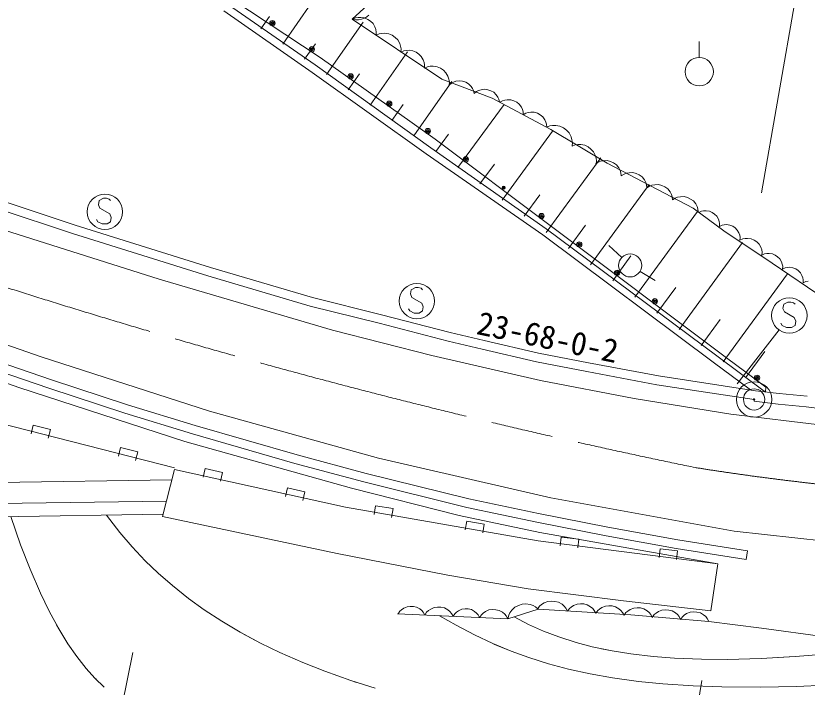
# Model space of a CAD drawing. Units: millimetres, scale not verified. Extents: x 40000 to 680000, y 20000 to 380000.
# Drawn here: x 240146 to 284848, y 258158 to 296078 of the extents above; entities that cross this region are included whole.
import ezdxf
from ezdxf.enums import TextEntityAlignment as Align

# ---------------------------------------------------------------- set-up
doc = ezdxf.new("R2010")
doc.units = ezdxf.units.MM
doc.header["$LTSCALE"] = 1000
doc.linetypes.add('CHAIN', pattern=[18.5, 12, -1.5, 3.5, -1.5])
for name, color, linetype, lineweight in [('M-BGD-EXST', 7, 'Continuous', 13), ('M-BGD-HTXT', 7, 'Continuous', 13), ('M-BMK', 2, 'CHAIN', 13), ('M-BMK-SRVR', 3, 'Continuous', 13), ('M-STR-HTXT', 7, 'Continuous', 13)]:
    doc.layers.add(name, color=color, linetype=linetype, lineweight=lineweight)
doc.styles.add('ＭＳ ゴシック', font='')
doc.styles.get('ＭＳ ゴシック').set_extended_font_data('MS Gothic')

msp = doc.modelspace()

# ---------------------------------------------------------------- linework, layer by layer
at = {"layer": 'M-BGD-EXST'}
for p, q in [((244860, 285650), (244820, 285410)), ((245100, 285770), (244860, 285650)), ((245260, 285770), (245100, 285770)), ((245420, 285730), (245260, 285770)), ((245500, 285650), (245420, 285730)), ((244820, 285410), (244900, 285210)), ((244900, 285210), (245460, 284890)), ((245460, 284890), (245540, 284690)), ((244780, 284450), (244700, 284570)), ((245020, 284330), (244780, 284450)), ((245300, 284330), (245020, 284330)), ((245500, 284450), (245300, 284330)), ((245540, 284690), (245500, 284450)), ((262722, 280728), (262482, 280608)), ((262882, 280728), (262722, 280728)), ((263042, 280688), (262882, 280728)), ((262482, 280608), (262442, 280368)), ((262442, 280368), (262522, 280168)), ((263122, 280608), (263042, 280688)), ((262522, 280168), (263082, 279848)), ((263082, 279848), (263162, 279648)), ((283760, 279912), (283520, 279792)), ((283920, 279912), (283760, 279912)), ((284080, 279872), (283920, 279912)), ((284160, 279792), (284080, 279872)), ((262402, 279408), (262322, 279528)), ((262642, 279288), (262402, 279408)), ((263122, 279408), (262922, 279288)), ((263162, 279648), (263122, 279408)), ((283520, 279792), (283480, 279552)), ((283480, 279552), (283560, 279352)), ((262922, 279288), (262642, 279288)), ((283560, 279352), (284120, 279032)), ((284120, 279032), (284200, 278832)), ((283440, 278592), (283360, 278712)), ((283680, 278472), (283440, 278592)), ((284160, 278592), (283960, 278472)), ((284200, 278832), (284160, 278592)), ((280899, 275293), (283274, 278342)), ((283960, 278472), (283680, 278472))]:
    msp.add_line(p, q, dxfattribs=at)
for centre in [(245180, 285010), (262802, 279968), (283840, 279152)]:
    msp.add_circle(centre, 1000, dxfattribs=at)
at = {"layer": 'M-BGD-HTXT'}
for p, q in [((257332, 293727), (252349, 297040)), ((260464, 297111), (259137, 295894)), ((252153, 296691), (257059, 293309)), ((255227, 294487), (256857, 296814)), ((251893, 296365), (256887, 292868)), ((253994, 295351), (254483, 296049)), ((259342, 295956), (259173, 295878)), ((259475, 295981), (259342, 295956)), ((259635, 295989), (259475, 295981)), ((259848, 295960), (259635, 295989)), ((259678, 295891), (259904, 295974)), ((260025, 295878), (259848, 295960)), ((259904, 295974), (260078, 296108)), ((257693, 292759), (259770, 295725)), ((259137, 295894), (264217, 292510)), ((259143, 295898), (259348, 295854)), ((259348, 295854), (259500, 295859)), ((259500, 295859), (259678, 295891)), ((260183, 295770), (260025, 295878)), ((260324, 295636), (260183, 295770)), ((260428, 295448), (260324, 295636)), ((260480, 295297), (260428, 295448)), ((260505, 295163), (260480, 295297)), ((260495, 294977), (260505, 295163)), ((260675, 295060), (260495, 294977)), ((260816, 295087), (260675, 295060)), ((260986, 295095), (260816, 295087)), ((261212, 295064), (260986, 295095)), ((261400, 294977), (261212, 295064)), ((261569, 294862), (261400, 294977)), ((261718, 294719), (261569, 294862)), ((261829, 294520), (261718, 294719)), ((278750, 293724), (278750, 294624)), ((256460, 293623), (257078, 294506)), ((261884, 294359), (261829, 294520)), ((261911, 294218), (261884, 294359)), ((261899, 294020), (261911, 294218)), ((263834, 289119), (257332, 293727)), ((260159, 291032), (262270, 294045)), ((262069, 294098), (261899, 294020)), ((262202, 294123), (262069, 294098)), ((262362, 294130), (262202, 294123)), ((262575, 294102), (262362, 294130)), ((262752, 294020), (262575, 294102)), ((262910, 293912), (262752, 294020)), ((263051, 293777), (262910, 293912)), ((263155, 293590), (263051, 293777)), ((257059, 293309), (263590, 288623)), ((263207, 293438), (263155, 293590)), ((263232, 293305), (263207, 293438)), ((263222, 293119), (263232, 293305)), ((256887, 292868), (263332, 288292)), ((258926, 291896), (259554, 292793)), ((263402, 293202), (263222, 293119)), ((263543, 293228), (263402, 293202)), ((263713, 293236), (263543, 293228)), ((263939, 293206), (263713, 293236)), ((264127, 293119), (263939, 293206)), ((264296, 293004), (264127, 293119)), ((264445, 292861), (264296, 293004)), ((264556, 292662), (264445, 292861)), ((262625, 289304), (264770, 292366)), ((267047, 291430), (264217, 292510)), ((264611, 292501), (264556, 292662)), ((264638, 292359), (264611, 292501)), ((264626, 292161), (264638, 292359)), ((265007, 292381), (264865, 292334)), ((265207, 292409), (265007, 292381)), ((265387, 292380), (265207, 292409)), ((265558, 292323), (265387, 292380)), ((264751, 292278), (264618, 292164)), ((264865, 292334), (264751, 292278)), ((265719, 292237), (265558, 292323)), ((265861, 292095), (265719, 292237)), ((265946, 291971), (265861, 292095)), ((266002, 291857), (265946, 291971)), ((266429, 291903), (266287, 291856)), ((266629, 291931), (266429, 291903)), ((266809, 291902), (266629, 291931)), ((266979, 291845), (266809, 291902)), ((266040, 291686), (266002, 291857)), ((266173, 291800), (266040, 291686)), ((266287, 291856), (266173, 291800)), ((267140, 291759), (266979, 291845)), ((267282, 291617), (267140, 291759)), ((267367, 291493), (267282, 291617)), ((267424, 291379), (267367, 291493)), ((261392, 290168), (262031, 291079)), ((265116, 287502), (267723, 291067)), ((270370, 289653), (267047, 291430)), ((267462, 291208), (267424, 291379)), ((267640, 291283), (267490, 291193)), ((267762, 291320), (267640, 291283)), ((267910, 291342), (267762, 291320)), ((268111, 291337), (267910, 291342)), ((268284, 291279), (268111, 291337)), ((268443, 291194), (268284, 291279)), ((268588, 291082), (268443, 291194)), ((268704, 290918), (268588, 291082)), ((268767, 290782), (268704, 290918)), ((268804, 290660), (268767, 290782)), ((268813, 290486), (268804, 290660)), ((268963, 290575), (268813, 290486)), ((269085, 290612), (268963, 290575)), ((269233, 290635), (269085, 290612)), ((269434, 290630), (269233, 290635)), ((269607, 290571), (269434, 290630)), ((269766, 290486), (269607, 290571)), ((269910, 290375), (269766, 290486)), ((270027, 290211), (269910, 290375)), ((270090, 290075), (270027, 290211)), ((270127, 289953), (270090, 290075)), ((270315, 289869), (270121, 289789)), ((270136, 289778), (270127, 289953)), ((270466, 289891), (270315, 289869)), ((270646, 289891), (270466, 289891)), ((270884, 289849), (270646, 289891)), ((271079, 289749), (270884, 289849)), ((271252, 289620), (271079, 289749)), ((263867, 288416), (264584, 289397)), ((267614, 285675), (270456, 289561)), ((273542, 287764), (270370, 289653)), ((271404, 289462), (271252, 289620)), ((271512, 289246), (271404, 289462)), ((271563, 289073), (271512, 289246)), ((270257, 284296), (263834, 289119)), ((271585, 288922), (271563, 289073)), ((271564, 288713), (271585, 288922)), ((271748, 288789), (271564, 288713)), ((271890, 288810), (271748, 288789)), ((272060, 288810), (271890, 288810)), ((272285, 288770), (272060, 288810)), ((272469, 288675), (272285, 288770)), ((263590, 288623), (270103, 284038)), ((272632, 288553), (272469, 288675)), ((272776, 288404), (272632, 288553)), ((272878, 288200), (272776, 288404)), ((269923, 283707), (263332, 288292)), ((270113, 283848), (273189, 288056)), ((272926, 288037), (272878, 288200)), ((272947, 287895), (272926, 288037)), ((272927, 287697), (272947, 287895)), ((273336, 287895), (273179, 287862)), ((273551, 287900), (273336, 287895)), ((273738, 287848), (273551, 287900)), ((266365, 286589), (267182, 287706)), ((273052, 287816), (272897, 287712)), ((273179, 287862), (273052, 287816)), ((273542, 287764), (278403, 285215)), ((273912, 287767), (273738, 287848)), ((274072, 287656), (273912, 287767)), ((274205, 287488), (274072, 287656)), ((274281, 287347), (274205, 287488)), ((274327, 287219), (274281, 287347)), ((274346, 287033), (274327, 287219)), ((274501, 287138), (274346, 287033)), ((274628, 287184), (274501, 287138)), ((274785, 287217), (274628, 287184)), ((275000, 287222), (274785, 287217)), ((275187, 287170), (275000, 287222)), ((275361, 287088), (275187, 287170)), ((275521, 286978), (275361, 287088)), ((272611, 282021), (275923, 286550)), ((275655, 286810), (275521, 286978)), ((275730, 286668), (275655, 286810)), ((275776, 286541), (275730, 286668)), ((275795, 286355), (275776, 286541)), ((276234, 286538), (276078, 286506)), ((276449, 286544), (276234, 286538)), ((276636, 286491), (276449, 286544)), ((237810, 286153), (243500, 284253)), ((275950, 286459), (275795, 286355)), ((276078, 286506), (275950, 286459)), ((276810, 286410), (276636, 286491)), ((276970, 286300), (276810, 286410)), ((277104, 286131), (276970, 286300)), ((277179, 285990), (277104, 286131)), ((237648, 285680), (243346, 283777)), ((268864, 284762), (269751, 285976)), ((277225, 285862), (277179, 285990)), ((277244, 285677), (277225, 285862)), ((277399, 285781), (277244, 285677)), ((277527, 285827), (277399, 285781)), ((277683, 285860), (277527, 285827)), ((277898, 285865), (277683, 285860)), ((278085, 285813), (277898, 285865)), ((278259, 285732), (278085, 285813)), ((278420, 285621), (278259, 285732)), ((278403, 285215), (280136, 283926)), ((278553, 285453), (278420, 285621)), ((278628, 285312), (278553, 285453)), ((278674, 285184), (278628, 285312)), ((275110, 280194), (278650, 285035)), ((278693, 284998), (278674, 285184)), ((278882, 285040), (278734, 284971)), ((278998, 285063), (278882, 285040)), ((279138, 285070), (278998, 285063)), ((279324, 285045), (279138, 285070)), ((279479, 284974), (279324, 285045)), ((279618, 284880), (279479, 284974)), ((279742, 284763), (279618, 284880)), ((279834, 284599), (279742, 284763)), ((279880, 284467), (279834, 284599)), ((279902, 284350), (279880, 284467)), ((279893, 284187), (279902, 284350)), ((248245, 281211), (238794, 284186)), ((243500, 284253), (251140, 281871)), ((279736, 276874), (270103, 284038)), ((280282, 276766), (270257, 284296)), ((271362, 282935), (272320, 284245)), ((280041, 284256), (279893, 284187)), ((280158, 284278), (280041, 284256)), ((280136, 283926), (282875, 282112)), ((280298, 284285), (280158, 284278)), ((280484, 284261), (280298, 284285)), ((280639, 284190), (280484, 284261)), ((280778, 284096), (280639, 284190)), ((280901, 283978), (280778, 284096)), ((280994, 283815), (280901, 283978)), ((243346, 283777), (250994, 281392)), ((279538, 276507), (269923, 283707)), ((281039, 283682), (280994, 283815)), ((281062, 283566), (281039, 283682)), ((281053, 283403), (281062, 283566)), ((281212, 283477), (281053, 283403)), ((281336, 283501), (281212, 283477)), ((281486, 283508), (281336, 283501)), ((281686, 283482), (281486, 283508)), ((281852, 283406), (281686, 283482)), ((282001, 283305), (281852, 283406)), ((274373, 282422), (273640, 283102)), ((277608, 278367), (281191, 283266)), ((282133, 283179), (282001, 283305)), ((282232, 283004), (282133, 283179)), ((282281, 282862), (282232, 283004)), ((273861, 281108), (274889, 282515)), ((282305, 282737), (282281, 282862)), ((282295, 282562), (282305, 282737)), ((282443, 282631), (282295, 282562)), ((282560, 282654), (282443, 282631)), ((282700, 282661), (282560, 282654)), ((282886, 282636), (282700, 282661)), ((283041, 282565), (282886, 282636)), ((283180, 282471), (283041, 282565)), ((282875, 282112), (290112, 277185)), ((283304, 282354), (283180, 282471)), ((283396, 282190), (283304, 282354)), ((283441, 282058), (283396, 282190)), ((251140, 281871), (256896, 280167)), ((275405, 281642), (276259, 281123)), ((283464, 281941), (283441, 282058)), ((283455, 281778), (283464, 281941)), ((283603, 281847), (283455, 281778)), ((283720, 281870), (283603, 281847)), ((283860, 281876), (283720, 281870)), ((284046, 281852), (283860, 281876)), ((284201, 281781), (284046, 281852)), ((284340, 281687), (284201, 281781)), ((284463, 281570), (284340, 281687)), ((258042, 278332), (248245, 281211)), ((250994, 281392), (256765, 279684)), ((280107, 276540), (283732, 281497)), ((284555, 281406), (284463, 281570)), ((284601, 281273), (284555, 281406)), ((284624, 281157), (284601, 281273)), ((276359, 279281), (277427, 280742)), ((284615, 280994), (284624, 281157)), ((284773, 281068), (284615, 280994)), ((284898, 281092), (284773, 281068)), ((232178, 280052), (241584, 276819)), ((256896, 280167), (260798, 279196)), ((240311, 275091), (226863, 279801)), ((256765, 279684), (260676, 278712)), ((260798, 279196), (264680, 278194)), ((260676, 278712), (264561, 277708)), ((278858, 277454), (279939, 278932)), ((263645, 276896), (258042, 278332)), ((264680, 278194), (266607, 277746)), ((264561, 277708), (266492, 277259)), ((266607, 277746), (269669, 277015)), ((242161, 275517), (236948, 277297)), ((266492, 277259), (269564, 276526)), ((242003, 275043), (236785, 276824)), ((241584, 276819), (251094, 273756)), ((269775, 275478), (263645, 276896)), ((269669, 277015), (272502, 276477)), ((282485, 274814), (279736, 276874)), ((281376, 275951), (280282, 276766)), ((281356, 275627), (282450, 277123)), ((269564, 276526), (272410, 275986)), ((272502, 276477), (276444, 275736)), ((281653, 274945), (279538, 276507)), ((272410, 275986), (276360, 275243)), ((282521, 275099), (281376, 275951)), ((246452, 274113), (242161, 275517)), ((275069, 274455), (269775, 275478)), ((276444, 275736), (281924, 274904)), ((249692, 272041), (240311, 275091)), ((246301, 273637), (242003, 275043)), ((276360, 275243), (281849, 274410)), ((282521, 275099), (282488, 274836)), ((283270, 274743), (281924, 274904)), ((284855, 274591), (283270, 274743)), ((250277, 272946), (246452, 274113)), ((280542, 273571), (275069, 274455)), ((281853, 274308), (281849, 274410)), ((283206, 274146), (281853, 274308)), ((284790, 273994), (283206, 274146)), ((250134, 272466), (246301, 273637)), ((251094, 273756), (260627, 271098)), ((287243, 272777), (280542, 273571)), ((287216, 273698), (284790, 273994)), ((249107, 270555), (239153, 273086)), ((241135, 272957), (241011, 272473)), ((242104, 272710), (241135, 272957)), ((241980, 272225), (242104, 272710)), ((256037, 271281), (250277, 272946)), ((255903, 270799), (250134, 272466)), ((259101, 269404), (249692, 272041)), ((246063, 271698), (245939, 271213)), ((247032, 271450), (246063, 271698)), ((246908, 270966), (247032, 271450)), ((259928, 270235), (256037, 271281)), ((260627, 271098), (270370, 268857)), ((248431, 267791), (249109, 270448)), ((258761, 268332), (249109, 270448)), ((250843, 270514), (250728, 270027)), ((251816, 270285), (250843, 270514)), ((259803, 269751), (255903, 270799)), ((251701, 269798), (251816, 270285)), ((265744, 268800), (259928, 270235)), ((229691, 269582), (248963, 269877)), ((265632, 268313), (259803, 269751)), ((255497, 269419), (255382, 268932)), ((256470, 269190), (255497, 269419)), ((256356, 268703), (256470, 269190)), ((265190, 267862), (259101, 269404)), ((230312, 268391), (248656, 268672)), ((269675, 267968), (265744, 268800)), ((270370, 268857), (280725, 266961)), ((269651, 266428), (258761, 268332)), ((260470, 268409), (260386, 267916)), ((261456, 268241), (260470, 268409)), ((261372, 267748), (261456, 268241)), ((269575, 267478), (265632, 268313)), ((230695, 267657), (248466, 267929)), ((240417, 266200), (239862, 267797)), ((246025, 266895), (245260, 267880)), ((258301, 265711), (248431, 267791)), ((269738, 266891), (265190, 267862)), ((273589, 267194), (269675, 267968)), ((265617, 267533), (265533, 267040)), ((266603, 267365), (265617, 267533)), ((266519, 266872), (266603, 267365)), ((273492, 266703), (269575, 267478)), ((246720, 266081), (246025, 266895)), ((279804, 265133), (269738, 266891)), ((277538, 266477), (273589, 267194)), ((280725, 266961), (287098, 266259)), ((279804, 265133), (269651, 266428)), ((270954, 266635), (270895, 266138)), ((271947, 266518), (270954, 266635)), ((271888, 266021), (271947, 266518)), ((277455, 265984), (273499, 266702)), ((281485, 265862), (277538, 266477)), ((240958, 264816), (240417, 266200)), ((247452, 265303), (246720, 266081)), ((276539, 265978), (276480, 265481)), ((277532, 265861), (276539, 265978)), ((281408, 265368), (277455, 265984)), ((264556, 264492), (258301, 265711)), ((277473, 265364), (277532, 265861)), ((281485, 265862), (281408, 265368)), ((248181, 264601), (247452, 265303)), ((279410, 262467), (279804, 265133)), ((241542, 263467), (240958, 264816)), ((248988, 263894), (248181, 264601)), ((269090, 263708), (264556, 264492)), ((249909, 263165), (248988, 263894)), ((242036, 262443), (241542, 263467)), ((274463, 263027), (269090, 263708)), ((250789, 262533), (249909, 263165)), ((268957, 262871), (268740, 262841)), ((269196, 262832), (268957, 262871)), ((269982, 262914), (269839, 262822)), ((270193, 263001), (269982, 262914)), ((270399, 263020), (270193, 263001)), ((270602, 263006), (270399, 263020)), ((270803, 262957), (270602, 263006)), ((271000, 262841), (270803, 262957)), ((271855, 262854), (271656, 262772)), ((272049, 262872), (271855, 262854)), ((272240, 262859), (272049, 262872)), ((272429, 262813), (272240, 262859)), ((279410, 262467), (274463, 263027)), ((242568, 261462), (242036, 262443)), ((251784, 261882), (250789, 262533)), ((261843, 262445), (261747, 262299)), ((261937, 262531), (261843, 262445)), ((262061, 262615), (261937, 262531)), ((262245, 262697), (262061, 262615)), ((262426, 262719), (262245, 262697)), ((262606, 262711), (262426, 262719)), ((262784, 262673), (262606, 262711)), ((262960, 262575), (262784, 262673)), ((263076, 262480), (262960, 262575)), ((263162, 262386), (263076, 262480)), ((263449, 262480), (263348, 262388)), ((263581, 262570), (263449, 262480)), ((263777, 262657), (263581, 262570)), ((263970, 262681), (263777, 262657)), ((264162, 262672), (263970, 262681)), ((264352, 262632), (264162, 262672)), ((264540, 262528), (264352, 262632)), ((264663, 262426), (264540, 262528)), ((264755, 262326), (264663, 262426)), ((265158, 262478), (265034, 262394)), ((265342, 262560), (265158, 262478)), ((265523, 262582), (265342, 262560)), ((265703, 262574), (265523, 262582)), ((265881, 262536), (265703, 262574)), ((266057, 262438), (265881, 262536)), ((266173, 262343), (266057, 262438)), ((266678, 262433), (266546, 262343)), ((266874, 262520), (266678, 262433)), ((267067, 262544), (266874, 262520)), ((267259, 262535), (267067, 262544)), ((267449, 262495), (267259, 262535)), ((267637, 262391), (267449, 262495)), ((269657, 262562), (267941, 262025)), ((268165, 262510), (268060, 262364)), ((268339, 262677), (268165, 262510)), ((268534, 262776), (268339, 262677)), ((268740, 262841), (268534, 262776)), ((269365, 262772), (269196, 262832)), ((269501, 262701), (269365, 262772)), ((269657, 262562), (269501, 262701)), ((269730, 262727), (269616, 262565)), ((274884, 262243), (269657, 262562)), ((269839, 262822), (269730, 262727)), ((271128, 262730), (271000, 262841)), ((271223, 262621), (271128, 262730)), ((271312, 262444), (271223, 262621)), ((271419, 262596), (271312, 262444)), ((271522, 262685), (271419, 262596)), ((271656, 262772), (271522, 262685)), ((272614, 262704), (272429, 262813)), ((272735, 262599), (272614, 262704)), ((272824, 262496), (272735, 262599)), ((272908, 262330), (272824, 262496)), ((273015, 262482), (272908, 262330)), ((273118, 262571), (273015, 262482)), ((273252, 262658), (273118, 262571)), ((273451, 262740), (273252, 262658)), ((273644, 262758), (273451, 262740)), ((273836, 262745), (273644, 262758)), ((274025, 262699), (273836, 262745)), ((274210, 262590), (274025, 262699)), ((274331, 262485), (274210, 262590)), ((274420, 262382), (274331, 262485)), ((274714, 262457), (274611, 262368)), ((274848, 262544), (274714, 262457)), ((275047, 262626), (274848, 262544)), ((275240, 262644), (275047, 262626)), ((275432, 262631), (275240, 262644)), ((275621, 262585), (275432, 262631)), ((275806, 262476), (275621, 262585)), ((275927, 262371), (275806, 262476)), ((276444, 262430), (276310, 262343)), ((276643, 262512), (276444, 262430)), ((276836, 262530), (276643, 262512)), ((277028, 262517), (276836, 262530)), ((277217, 262471), (277028, 262517)), ((277402, 262362), (277217, 262471)), ((278238, 262398), (278040, 262316)), ((278432, 262416), (278238, 262398)), ((278624, 262403), (278432, 262416)), ((278813, 262357), (278624, 262403)), ((267941, 262025), (261701, 262301)), ((263245, 262232), (263162, 262386)), ((263348, 262388), (263245, 262232)), ((265016, 261654), (264088, 262195)), ((264844, 262162), (264755, 262326)), ((264940, 262308), (264844, 262162)), ((265034, 262394), (264940, 262308)), ((266259, 262249), (266173, 262343)), ((266342, 262095), (266259, 262249)), ((266445, 262251), (266342, 262095)), ((266546, 262343), (266445, 262251)), ((267760, 262289), (267637, 262391)), ((267852, 262189), (267760, 262289)), ((267941, 262025), (267852, 262189)), ((267989, 262228), (267939, 262024)), ((268060, 262364), (267989, 262228)), ((269115, 261704), (268293, 262135)), ((274504, 262216), (274420, 262382)), ((274611, 262368), (274504, 262216)), ((279292, 261874), (274884, 262243)), ((276016, 262268), (275927, 262371)), ((276100, 262102), (276016, 262268)), ((276207, 262254), (276100, 262102)), ((276310, 262343), (276207, 262254)), ((277523, 262257), (277402, 262362)), ((277612, 262154), (277523, 262257)), ((277696, 261988), (277612, 262154)), ((277803, 262140), (277696, 261988)), ((277906, 262229), (277803, 262140)), ((278040, 262316), (277906, 262229)), ((278998, 262248), (278813, 262357)), ((279119, 262143), (278998, 262248)), ((279207, 262040), (279119, 262143)), ((279292, 261874), (279207, 262040)), ((242568, 261462), (242453, 261673)), ((252814, 261271), (251784, 261882)), ((266048, 261111), (265016, 261654)), ((269952, 261326), (269115, 261704)), ((282262, 261489), (279292, 261874)), ((243086, 260614), (242568, 261462)), ((243086, 260614), (242568, 261462)), ((253965, 260653), (252814, 261271)), ((253965, 260653), (252917, 261216)), ((267099, 260616), (266048, 261111)), ((270815, 260995), (269952, 261326)), ((289801, 260473), (282262, 261489)), ((243584, 259894), (243086, 260614)), ((243584, 259894), (243086, 260614)), ((255058, 260120), (253965, 260653)), ((255058, 260120), (253965, 260653)), ((268130, 260188), (267099, 260616)), ((271791, 260682), (270815, 260995)), ((272703, 260442), (271791, 260682)), ((268130, 260188), (267151, 260595)), ((269128, 259826), (268130, 260188)), ((269128, 259826), (268130, 260188)), ((273825, 260205), (272703, 260442)), ((273825, 260205), (273238, 260329)), ((274878, 260035), (273825, 260205)), ((289723, 260338), (284173, 259884)), ((244114, 259221), (243584, 259894)), ((244114, 259221), (243584, 259894)), ((256364, 259545), (255058, 260120)), ((256364, 259545), (255058, 260120)), ((270234, 259481), (269128, 259826)), ((270234, 259481), (269128, 259826)), ((276152, 259885), (274878, 260035)), ((277352, 259794), (276152, 259885)), ((277352, 259794), (276152, 259885)), ((278883, 259735), (277352, 259794)), ((280339, 259729), (278883, 259735)), ((282241, 259780), (280339, 259729)), ((284173, 259884), (282241, 259780)), ((283839, 259866), (282241, 259780)), ((257605, 259053), (256364, 259545)), ((257605, 259053), (256364, 259545)), ((271357, 259183), (270234, 259481)), ((271357, 259183), (270234, 259481)), ((244615, 258664), (244114, 259221)), ((244615, 258664), (244114, 259221)), ((259065, 258534), (257605, 259053)), ((259065, 258534), (257605, 259053)), ((272593, 258912), (271357, 259183)), ((272593, 258912), (271357, 259183)), ((273847, 258689), (272593, 258912)), ((273847, 258689), (272593, 258912)), ((244678, 258603), (244615, 258664)), ((245145, 258152), (244615, 258664)), ((259396, 258430), (259065, 258534)), ((260449, 258096), (259065, 258534)), ((274375, 258616), (273847, 258689)), ((275315, 258487), (273847, 258689)), ((276703, 258348), (275315, 258487)), ((291906, 258506), (284255, 258199)), ((278408, 258235), (276703, 258348)), ((280032, 258178), (278408, 258235)), ((282186, 258164), (280032, 258178)), ((284255, 258199), (282186, 258164))]:
    msp.add_line(p, q, dxfattribs=at)
for centre, radius in [((254642, 295665), 150), ((254642, 295665), 90), ((254642, 295665), 30), ((256866, 294187), 150), ((256866, 294187), 90), ((256866, 294187), 30), ((278750, 292924), 800), ((259060, 292656), 150), ((259060, 292656), 90), ((259060, 292656), 30), ((261239, 291112), 150), ((261239, 291112), 90), ((261239, 291112), 30), ((263418, 289567), 150), ((263418, 289567), 90), ((263418, 289567), 30), ((265566, 287975), 150), ((265566, 287975), 90), ((265566, 287975), 30), ((267702, 286371), 90), ((267702, 286371), 30), ((269838, 284767), 150), ((269838, 284767), 90), ((269838, 284767), 30), ((271974, 283163), 150), ((271974, 283163), 90), ((271974, 283163), 30), ((274849, 281979), 650), ((274109, 281559), 150), ((274109, 281559), 90), ((274109, 281559), 30), ((276245, 279955), 150), ((276245, 279955), 90), ((276245, 279955), 30), ((282016, 275631), 150), ((282016, 275631), 90), ((282016, 275631), 30)]:
    msp.add_circle(centre, radius, dxfattribs=at)
at = {"layer": 'M-BMK'}
for centre, radius, start, end in [((355519, 644586), 381866, 249.02545, 258.36684), ((300665, 408973), 140170, 260.90897, 272.68195)]:
    msp.add_arc(centre, radius, start, end, dxfattribs=at)
at = {"layer": 'M-BMK-SRVR'}
msp.add_line((281853, 274308), (281849, 274410), dxfattribs=at)
for radius in [1000, 600, 40]:
    msp.add_circle((281849, 274410), radius, dxfattribs=at)
at = {"layer": 'M-STR-HTXT'}
for p, q in [((282269, 286077), (287719, 317476)), ((246747, 260122), (240292, 228212)), ((278896, 258537), (273977, 229022))]:
    msp.add_line(p, q, dxfattribs=at)

# ---------------------------------------------------------------- texts
at = {"layer": 'M-BMK-SRVR', "style": 'ＭＳ ゴシック'}
msp.add_text('23-68-0-2', height=1320, rotation=348.2, dxfattribs=at).set_placement((266028, 277726), align=Align.BOTTOM_LEFT)

doc.saveas('drawing.dxf')
